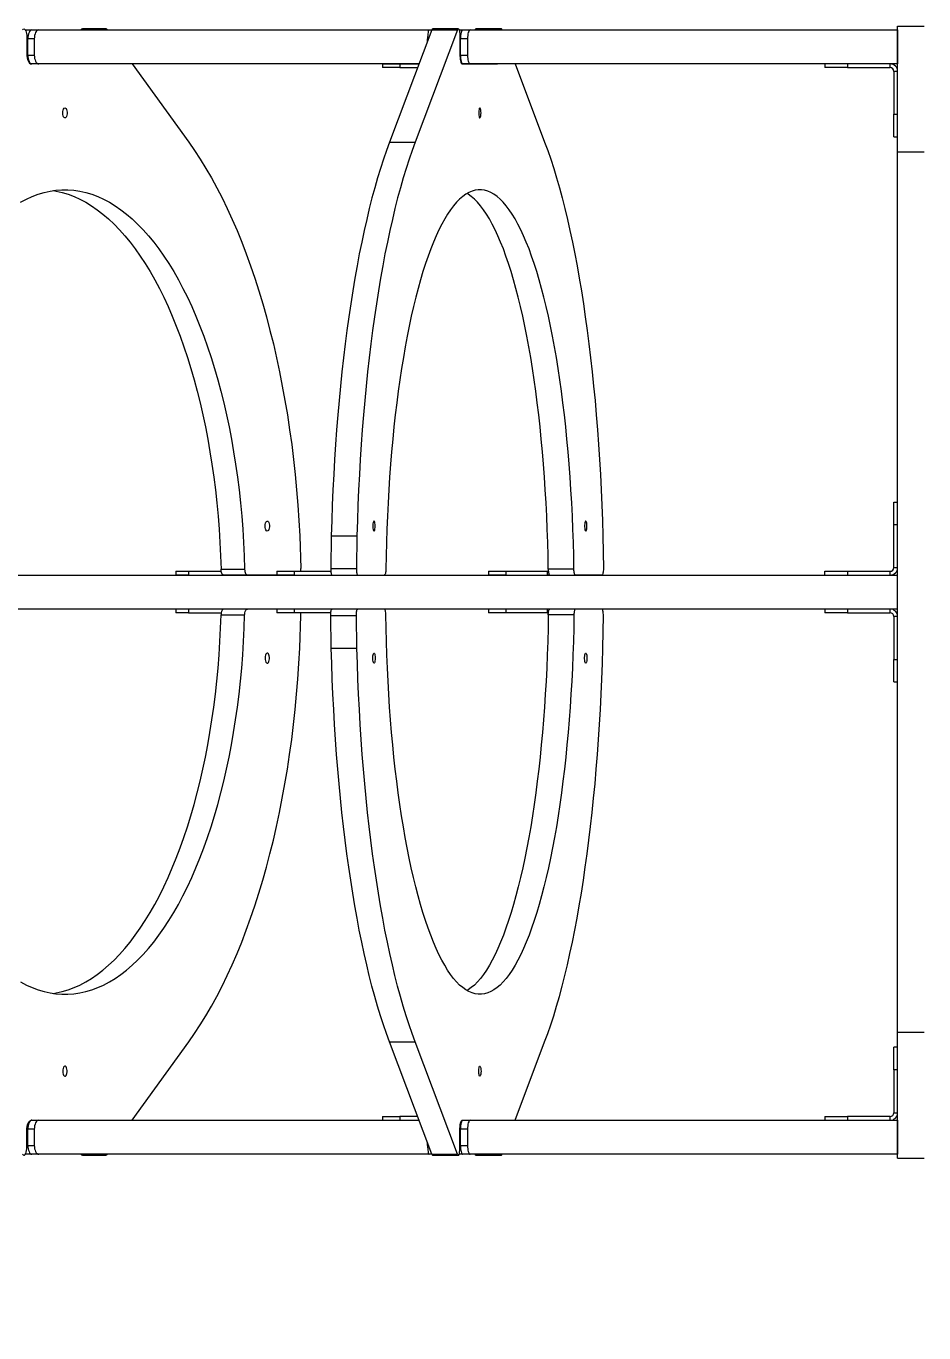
# Model space of a CAD drawing. Header units: millimetres. Extents: x -5785 to 6370, y -5702 to 4322.
# Drawn here: x -2487 to -1774, y 740 to 1779 of the extents above; entities that cross this region are included whole.
import ezdxf

# ---------------------------------------------------------------- set-up
doc = ezdxf.new("R2010")
doc.units = ezdxf.units.MM
for name, color, linetype in [('DIKOM_ОБЪЕКТ', 7, 'Continuous'), ('DIKOM_РАЗМЕР_ЗОНА', 7, 'Continuous'), ('DIKOM_РАЗМЕР_ОБЪЕКТА', 7, 'Continuous')]:
    doc.layers.add(name, color=color, linetype=linetype)
doc.styles.add('style1', font='arial.ttf', dxfattribs={"width": 0.8})
doc.dimstyles.new('1-50', dxfattribs={"dimtxt": 300, "dimasz": 200, "dimexe": 100, "dimexo": 0, "dimgap": 100, "dimtad": 1, "dimtxsty": 'style1', "dimcen": 200, "dimclrd": 7, "dimclre": 7, "dimclrt": 7, "dimadec": 1, "dimazin": 2, "dimtfac": 1, "dimtmove": 0, "dimatfit": 2, "dimfxl": 0, "dimlwd": 25, "dimlwe": 18, "dimarcsym": 0})

# ---------------------------------------------------------------- blocks, each defined once
blk = doc.blocks.new('*D10')
at = {"layer": 'Defpoints', "color": 0, "transparency": 16777216}
for p in [(3537.6, 1026.6), (-3784.6, -1373.4), (3537.6, -3958.5)]:
    blk.add_point(p, dxfattribs=at)
at = {"layer": 'DIKOM_РАЗМЕР_ОБЪЕКТА', "color": 7, "lineweight": 18, "transparency": 16777216}
for p, q in [((3537.6, 1026.6), (3537.6, -4058.5)), ((-3784.6, -1373.4), (-3784.6, -4058.5))]:
    blk.add_line(p, q, dxfattribs=at)
at = {"layer": 'DIKOM_РАЗМЕР_ОБЪЕКТА', "color": 7, "lineweight": 25, "transparency": 16777216}
blk.add_line((-3584.6, -3958.5), (3337.6, -3958.5), dxfattribs=at)
at = {"layer": 'DIKOM_РАЗМЕР_ОБЪЕКТА', "color": 7, "transparency": 16777216}
for points in [[(-3584.6, -3925.1), (-3584.6, -3991.8), (-3784.6, -3958.5)], [(3337.6, -3925.1), (3337.6, -3991.8), (3537.6, -3958.5)]]:
    blk.add_solid(points, dxfattribs=at)
at = {"layer": 'DIKOM_РАЗМЕР_ОБЪЕКТА', "color": 7, "transparency": 16777216, "insert": (54.7, -3705.2), "char_height": 300, "attachment_point": 5, "style": 'style1'}
blk.add_mtext('7300', dxfattribs=at)
blk = doc.blocks.new('*D12')
at = {"layer": 'Defpoints', "color": 0, "transparency": 16777216}
for p in [(5537.6, 1304.2), (-5784.6, -573.4), (5537.6, -5602.2)]:
    blk.add_point(p, dxfattribs=at)
at = {"layer": 'DIKOM_РАЗМЕР_ЗОНА', "color": 7, "lineweight": 18, "transparency": 16777216}
for p, q in [((5537.6, 1304.2), (5537.6, -5702.2)), ((-5784.6, -573.4), (-5784.6, -5702.2))]:
    blk.add_line(p, q, dxfattribs=at)
at = {"layer": 'DIKOM_РАЗМЕР_ЗОНА', "color": 7, "lineweight": 25, "transparency": 16777216}
blk.add_line((-5584.6, -5602.2), (5337.6, -5602.2), dxfattribs=at)
at = {"layer": 'DIKOM_РАЗМЕР_ЗОНА', "color": 7, "transparency": 16777216}
for points in [[(-5584.6, -5568.9), (-5584.6, -5635.6), (-5784.6, -5602.2)], [(5337.6, -5568.9), (5337.6, -5635.6), (5537.6, -5602.2)]]:
    blk.add_solid(points, dxfattribs=at)
at = {"layer": 'DIKOM_РАЗМЕР_ЗОНА', "color": 7, "transparency": 16777216, "insert": (-41.5, -5349), "char_height": 300, "attachment_point": 5, "style": 'style1'}
blk.add_mtext('11300', dxfattribs=at)

msp = doc.modelspace()

# ---------------------------------------------------------------- linework, layer by layer
at = {"layer": 'DIKOM_ОБЪЕКТ', "color": 7, "linetype": 'Continuous', "lineweight": 15}
for p, q in [((-1794.462, 1678.585), (-1794.462, 1778.585)), ((-1794.462, 1778.585), (-1773.462, 1778.585)), ((-2488.022, 1775.565), (-2482.925, 1775.565)), ((-2486.991, 1771.353), (-2486.991, 1756.564)), ((-2486.056, 1768.565), (-2486.991, 1768.565)), ((-2480.981, 1768.565), (-2486.056, 1768.565)), ((-2486.056, 1755.565), (-2486.056, 1768.565)), ((-2482.925, 1775.565), (-2477.407, 1775.565)), ((-2480.981, 1768.565), (-2480.981, 1755.565)), ((-2477.407, 1775.565), (-2167.101, 1775.565)), ((-2423.939, 1776.354), (-2442.722, 1776.354)), ((-2164.804, 1775.546), (-2198.592, 1686.307)), ((-2144.388, 1775.546), (-2178.175, 1686.307)), ((-2167.448, 1768.565), (-2168.243, 1768.565)), ((-2168.243, 1766.464), (-2168.243, 1768.565)), ((-2167.101, 1775.565), (-2164.798, 1775.565)), ((-2164.804, 1775.546), (-2144.388, 1775.546)), ((-2143.75, 1776.354), (-2164.167, 1776.354)), ((-2143.119, 1775.565), (-2140.433, 1775.565)), ((-2142.58, 1771.353), (-2142.58, 1756.564)), ((-2142.071, 1768.565), (-2142.58, 1768.565)), ((-2136.495, 1768.565), (-2142.071, 1768.565)), ((-2142.071, 1755.565), (-2142.071, 1768.565)), ((-2140.433, 1775.565), (-2134.369, 1775.565)), ((-2136.495, 1768.565), (-2136.495, 1755.565)), ((-2134.369, 1775.565), (-2001.022, 1775.565)), ((-2109.578, 1776.354), (-2129.995, 1776.354)), ((-2001.022, 1775.565), (-1895.496, 1775.565)), ((-1895.496, 1775.565), (-1794.462, 1775.565)), ((-1794.462, 1775.565), (-1794.462, 1768.565)), ((-1794.462, 1768.565), (-1794.462, 1755.565)), ((-2486.963, 1755.565), (-2486.056, 1755.565)), ((-2486.056, 1755.565), (-2480.981, 1755.565)), ((-2482.925, 1748.565), (-2483.453, 1748.565)), ((-2429.751, 1748.565), (-2483.414, 1748.565)), ((-2477.407, 1748.565), (-2482.925, 1748.565)), ((-2175.02, 1748.565), (-2477.407, 1748.565)), ((-2403.203, 1748.565), (-2358.167, 1686.307)), ((-2203.97, 1748.565), (-2203.97, 1745.565)), ((-2203.97, 1748.565), (-2190.183, 1748.565)), ((-2190.183, 1745.565), (-2203.97, 1745.565)), ((-2190.183, 1748.565), (-2190.183, 1745.565)), ((-2190.183, 1748.565), (-2175.02, 1748.565)), ((-2190.183, 1745.565), (-2176.156, 1745.565)), ((-2142.565, 1755.565), (-2142.071, 1755.565)), ((-2142.071, 1755.565), (-2136.495, 1755.565)), ((-2140.433, 1748.565), (-2140.728, 1748.565)), ((-2140.708, 1748.565), (-2112.62, 1748.565)), ((-2134.369, 1748.565), (-2140.433, 1748.565)), ((-2001.022, 1748.565), (-2134.369, 1748.565)), ((-2098.725, 1748.565), (-2075.153, 1686.307)), ((-1895.496, 1748.565), (-2001.022, 1748.565)), ((-1794.462, 1748.565), (-1895.496, 1748.565)), ((-1852.462, 1748.565), (-1852.462, 1745.565)), ((-1834.462, 1745.565), (-1852.462, 1745.565)), ((-1834.462, 1748.565), (-1834.462, 1745.565)), ((-1834.462, 1745.565), (-1800.462, 1745.565)), ((-1800.462, 1745.565), (-1800.462, 1748.565)), ((-1794.462, 1755.565), (-1794.462, 1748.565)), ((-1794.462, 1742.565), (-1797.462, 1742.565)), ((-1797.462, 1742.565), (-1797.462, 1708.565)), ((-1797.462, 1708.565), (-1794.462, 1708.565)), ((-1797.462, 1690.565), (-1797.462, 1708.565)), ((-2198.592, 1686.307), (-2178.175, 1686.307)), ((-1797.462, 1690.565), (-1794.462, 1690.565)), ((-1794.462, 1678.585), (-1773.462, 1678.585)), ((-1794.462, 978.585), (-1794.462, 1678.585)), ((-1797.462, 1400.085), (-1794.462, 1400.085)), ((-1797.462, 1382.085), (-1797.462, 1400.085)), ((-1797.462, 1348.085), (-1797.462, 1382.085)), ((-1794.462, 1382.085), (-1797.462, 1382.085)), ((-2269.83, 1373.231), (-2268.953, 1347.308)), ((-2244.827, 1373.231), (-2245.286, 1347.308)), ((-2244.827, 1373.231), (-2224.411, 1373.231)), ((-2224.411, 1373.231), (-2224.87, 1347.308)), ((-2028.917, 1373.231), (-2028.459, 1347.308)), ((-2639.894, 1342.085), (-2252.363, 1342.085)), ((-2368.288, 1345.085), (-2368.288, 1342.085)), ((-2368.288, 1345.085), (-2358.337, 1345.085)), ((-2358.337, 1342.085), (-2368.288, 1342.085)), ((-2358.337, 1345.085), (-2358.337, 1342.085)), ((-2358.337, 1345.085), (-2332.32, 1345.085)), ((-2358.337, 1342.085), (-2330.27, 1342.085)), ((-2332.503, 1346.799), (-2313.719, 1346.799)), ((-2311.487, 1342.085), (-2330.27, 1342.085)), ((-2288.162, 1342.085), (-2311.487, 1342.085)), ((-2288.162, 1345.085), (-2288.162, 1342.085)), ((-2288.162, 1345.085), (-2274.375, 1345.085)), ((-2274.375, 1342.085), (-2288.162, 1342.085)), ((-2274.375, 1345.085), (-2274.375, 1342.085)), ((-2274.375, 1345.085), (-2245.19, 1345.085)), ((-2274.375, 1342.085), (-2244.117, 1342.085)), ((-2252.363, 1342.085), (-2246.074, 1342.085)), ((-2246.074, 1342.085), (-2225.486, 1342.085)), ((-2245.286, 1347.308), (-2224.87, 1347.308)), ((-2244.117, 1342.085), (-2223.7, 1342.085)), ((-2225.486, 1342.085), (-2219.34, 1342.085)), ((-2223.7, 1342.085), (-2202.607, 1342.085)), ((-2219.34, 1342.085), (-1858.797, 1342.085)), ((-2119.777, 1345.085), (-2119.777, 1342.085)), ((-2119.777, 1345.085), (-2105.99, 1345.085)), ((-2105.99, 1342.085), (-2119.777, 1342.085)), ((-2105.99, 1345.085), (-2105.99, 1342.085)), ((-2105.99, 1345.085), (-2072.935, 1345.085)), ((-2105.99, 1342.085), (-2072.935, 1342.085)), ((-2072.935, 1342.085), (-2072.935, 1345.085)), ((-2071.137, 1342.085), (-2072.935, 1342.085)), ((-2051.889, 1346.799), (-2072.306, 1346.799)), ((-2071.137, 1342.085), (-2050.721, 1342.085)), ((-2029.628, 1342.085), (-2050.721, 1342.085)), ((-1858.797, 1342.085), (-1794.462, 1342.085)), ((-1852.462, 1342.085), (-1852.462, 1345.085)), ((-1852.462, 1345.085), (-1834.462, 1345.085)), ((-1834.462, 1345.085), (-1834.462, 1342.085)), ((-1834.462, 1345.085), (-1800.462, 1345.085)), ((-1800.462, 1342.085), (-1800.462, 1345.085)), ((-1797.462, 1348.085), (-1794.462, 1348.085)), ((-2252.363, 1315.085), (-2639.894, 1315.085)), ((-2368.288, 1315.085), (-2368.288, 1312.085)), ((-2358.337, 1312.085), (-2368.288, 1312.085)), ((-2358.337, 1315.085), (-2358.337, 1312.085)), ((-2358.337, 1312.085), (-2332.32, 1312.085)), ((-2332.503, 1310.371), (-2313.719, 1310.371)), ((-2288.162, 1315.085), (-2288.162, 1312.085)), ((-2274.375, 1312.085), (-2288.162, 1312.085)), ((-2274.375, 1315.085), (-2274.375, 1312.085)), ((-2245.19, 1312.085), (-2274.375, 1312.085)), ((-2269.83, 1283.939), (-2268.953, 1309.862)), ((-2246.074, 1315.085), (-2252.363, 1315.085)), ((-2225.486, 1315.085), (-2246.074, 1315.085)), ((-2245.286, 1309.862), (-2224.87, 1309.862)), ((-2244.827, 1283.939), (-2245.286, 1309.862)), ((-2219.34, 1315.085), (-2225.486, 1315.085)), ((-2224.411, 1283.939), (-2224.87, 1309.862)), ((-1858.797, 1315.085), (-2219.34, 1315.085)), ((-2119.777, 1315.085), (-2119.777, 1312.085)), ((-2105.99, 1312.085), (-2119.777, 1312.085)), ((-2105.99, 1315.085), (-2105.99, 1312.085)), ((-2072.935, 1312.085), (-2105.99, 1312.085)), ((-2072.935, 1312.085), (-2072.935, 1315.085)), ((-2051.889, 1310.371), (-2072.306, 1310.371)), ((-2028.917, 1283.939), (-2028.459, 1309.862)), ((-1794.462, 1315.085), (-1858.797, 1315.085)), ((-1852.462, 1315.085), (-1852.462, 1312.085)), ((-1834.462, 1312.085), (-1852.462, 1312.085)), ((-1834.462, 1315.085), (-1834.462, 1312.085)), ((-1834.462, 1312.085), (-1800.462, 1312.085)), ((-1800.462, 1312.085), (-1800.462, 1315.085)), ((-1794.462, 1309.085), (-1797.462, 1309.085)), ((-1797.462, 1309.085), (-1797.462, 1275.085)), ((-2244.827, 1283.939), (-2224.411, 1283.939)), ((-1797.462, 1275.085), (-1794.462, 1275.085)), ((-1797.462, 1257.085), (-1797.462, 1275.085)), ((-1797.462, 1257.085), (-1794.462, 1257.085)), ((-1794.462, 978.585), (-1773.462, 978.585)), ((-1794.462, 878.585), (-1794.462, 978.585)), ((-2403.202, 908.606), (-2358.167, 970.863)), ((-2198.592, 970.863), (-2178.175, 970.863)), ((-2164.804, 881.624), (-2198.592, 970.863)), ((-2144.388, 881.624), (-2178.175, 970.863)), ((-2098.725, 908.606), (-2075.153, 970.863)), ((-1794.462, 966.606), (-1797.462, 966.606)), ((-1797.462, 948.606), (-1797.462, 966.606)), ((-1794.462, 948.606), (-1797.462, 948.606)), ((-1797.462, 948.606), (-1797.462, 914.606)), ((-1797.462, 914.606), (-1794.462, 914.606)), ((-2483.007, 908.606), (-2483.414, 908.606)), ((-2482.97, 908.606), (-2482.925, 908.606)), ((-2482.925, 908.606), (-2477.407, 908.606)), ((-2477.407, 908.606), (-2175.02, 908.606)), ((-2203.97, 911.606), (-2203.97, 908.606)), ((-2203.97, 911.606), (-2190.183, 911.606)), ((-2176.156, 911.606), (-2190.183, 911.606)), ((-2190.183, 911.606), (-2190.183, 908.606)), ((-2140.708, 908.606), (-2140.495, 908.606)), ((-2140.475, 908.606), (-2140.433, 908.606)), ((-2140.433, 908.606), (-2134.369, 908.606)), ((-2134.369, 908.606), (-2001.022, 908.606)), ((-2001.022, 908.606), (-1895.496, 908.606)), ((-1895.496, 908.606), (-1794.462, 908.606)), ((-1852.462, 911.606), (-1852.462, 908.606)), ((-1852.462, 911.606), (-1834.462, 911.606)), ((-1834.462, 911.606), (-1834.462, 908.606)), ((-1800.462, 911.606), (-1834.462, 911.606)), ((-1800.462, 908.606), (-1800.462, 911.606)), ((-1794.462, 908.606), (-1794.462, 901.606)), ((-2486.991, 885.817), (-2486.991, 900.606)), ((-2486.056, 901.606), (-2486.963, 901.606)), ((-2480.981, 901.606), (-2486.056, 901.606)), ((-2486.056, 888.606), (-2486.056, 901.606)), ((-2480.981, 901.606), (-2480.981, 888.606)), ((-2142.58, 885.817), (-2142.58, 900.606)), ((-2142.071, 901.606), (-2142.565, 901.606)), ((-2136.495, 901.606), (-2142.071, 901.606)), ((-2142.071, 888.606), (-2142.071, 901.606)), ((-2136.495, 901.606), (-2136.495, 888.606)), ((-1794.462, 901.606), (-1794.462, 888.606)), ((-2486.991, 888.606), (-2486.056, 888.606)), ((-2486.056, 888.606), (-2480.981, 888.606)), ((-2168.243, 888.606), (-2168.243, 890.706)), ((-2168.243, 888.606), (-2167.448, 888.606)), ((-2142.58, 888.606), (-2142.071, 888.606)), ((-2142.071, 888.606), (-2136.495, 888.606)), ((-1794.462, 888.606), (-1794.462, 881.606)), ((-2482.925, 881.606), (-2488.021, 881.606)), ((-2477.407, 881.606), (-2482.925, 881.606)), ((-2167.101, 881.606), (-2477.407, 881.606)), ((-2442.722, 880.816), (-2423.939, 880.816)), ((-2164.798, 881.606), (-2167.101, 881.606)), ((-2164.804, 881.624), (-2144.388, 881.624)), ((-2164.167, 880.816), (-2143.75, 880.816)), ((-2140.433, 881.606), (-2143.119, 881.606)), ((-2134.369, 881.606), (-2140.433, 881.606)), ((-2001.022, 881.606), (-2134.369, 881.606)), ((-2129.995, 880.816), (-2109.578, 880.816)), ((-1895.496, 881.606), (-2001.022, 881.606)), ((-1794.462, 881.606), (-1895.496, 881.606)), ((-1794.462, 878.585), (-1773.462, 878.585))]:
    msp.add_line(p, q, dxfattribs=at)
at = {"layer": 'DIKOM_ОБЪЕКТ', "color": 7, "linetype": 'Continuous', "lineweight": 15, "flags": 128}
for points in [[(-2490.445, 1775.546), (-2489.904, 1776.119), (-2489.315, 1776.35), (-2488.719, 1776.223), (-2488.16, 1775.748), (-2487.677, 1774.958), (-2487.305, 1773.91), (-2487.071, 1772.679), (-2486.991, 1771.353)], [(-2482.925, 1775.565), (-2483.536, 1775.43), (-2484.123, 1775.032), (-2484.664, 1774.385), (-2485.139, 1773.515), (-2485.528, 1772.454), (-2485.817, 1771.244), (-2485.995, 1769.931), (-2486.056, 1768.565)], [(-2477.407, 1775.565), (-2478.104, 1775.43), (-2478.775, 1775.032), (-2479.393, 1774.385), (-2479.934, 1773.515), (-2480.379, 1772.454), (-2480.709, 1771.244), (-2480.913, 1769.931), (-2480.981, 1768.565)], [(-2422.72, 1775.546), (-2423.261, 1776.119), (-2423.85, 1776.35), (-2424.446, 1776.223), (-2425.005, 1775.748), (-2425.144, 1775.565)], [(-2167.101, 1775.565), (-2167.324, 1775.43), (-2167.538, 1775.032), (-2167.736, 1774.385), (-2167.908, 1773.515), (-2168.051, 1772.454), (-2168.156, 1771.244), (-2168.221, 1769.931), (-2168.243, 1768.565)], [(-2164.804, 1775.546), (-2164.521, 1776.119), (-2164.213, 1776.35), (-2164.167, 1776.354)], [(-2144.388, 1775.546), (-2144.105, 1776.119), (-2143.796, 1776.35), (-2143.484, 1776.223), (-2143.192, 1775.748), (-2142.939, 1774.958), (-2142.744, 1773.91), (-2142.622, 1772.679), (-2142.58, 1771.353)], [(-2140.433, 1775.565), (-2140.753, 1775.43), (-2141.06, 1775.032), (-2141.343, 1774.385), (-2141.591, 1773.515), (-2141.795, 1772.454), (-2141.947, 1771.244), (-2142.04, 1769.931), (-2142.071, 1768.565)], [(-2134.369, 1775.565), (-2134.784, 1775.43), (-2135.182, 1775.032), (-2135.55, 1774.385), (-2135.872, 1773.515), (-2136.137, 1772.454), (-2136.333, 1771.244), (-2136.454, 1769.931), (-2136.495, 1768.565)], [(-2108.94, 1775.546), (-2109.223, 1776.119), (-2109.532, 1776.35), (-2109.844, 1776.223), (-2110.136, 1775.748), (-2110.209, 1775.565)], [(-2486.991, 1756.564), (-2486.922, 1755.004), (-2486.719, 1753.503), (-2486.388, 1752.12), (-2485.943, 1750.908), (-2485.402, 1749.913), (-2484.783, 1749.174), (-2484.112, 1748.718), (-2483.414, 1748.565)], [(-2142.58, 1756.564), (-2142.544, 1755.004), (-2142.437, 1753.503), (-2142.264, 1752.12), (-2142.032, 1750.908), (-2141.748, 1749.913), (-2141.424, 1749.174), (-2141.073, 1748.718), (-2140.708, 1748.565)], [(-2486.056, 1755.565), (-2485.995, 1754.199), (-2485.817, 1752.886), (-2485.528, 1751.676), (-2485.139, 1750.615), (-2484.664, 1749.745), (-2484.123, 1749.098), (-2483.536, 1748.699), (-2482.925, 1748.565)], [(-2480.981, 1755.565), (-2480.913, 1754.199), (-2480.709, 1752.886), (-2480.379, 1751.676), (-2479.934, 1750.615), (-2479.393, 1749.745), (-2478.775, 1749.098), (-2478.104, 1748.699), (-2477.407, 1748.565)], [(-2142.071, 1755.565), (-2142.04, 1754.199), (-2141.947, 1752.886), (-2141.795, 1751.676), (-2141.591, 1750.615), (-2141.343, 1749.745), (-2141.06, 1749.098), (-2140.753, 1748.699), (-2140.433, 1748.565)], [(-2136.495, 1755.565), (-2136.454, 1754.199), (-2136.333, 1752.886), (-2136.137, 1751.676), (-2135.872, 1750.615), (-2135.55, 1749.745), (-2135.182, 1749.098), (-2134.784, 1748.699), (-2134.369, 1748.565)], [(-2458.371, 1709.564), (-2458.292, 1710.744), (-2458.061, 1711.818), (-2457.698, 1712.692), (-2457.236, 1713.288), (-2456.716, 1713.553), (-2456.185, 1713.464), (-2455.688, 1713.029), (-2455.271, 1712.285), (-2454.971, 1711.3), (-2454.814, 1710.161), (-2454.814, 1708.968), (-2454.971, 1707.829), (-2455.271, 1706.844), (-2455.688, 1706.1), (-2456.185, 1705.665), (-2456.716, 1705.576), (-2457.236, 1705.841), (-2457.698, 1706.437), (-2458.061, 1707.311), (-2458.292, 1708.385), (-2458.371, 1709.564)], [(-2125.728, 1709.564), (-2125.769, 1710.744), (-2125.891, 1711.818), (-2126.08, 1712.692), (-2126.322, 1713.288), (-2126.594, 1713.553), (-2126.872, 1713.464), (-2127.132, 1713.029), (-2127.35, 1712.285), (-2127.508, 1711.3), (-2127.59, 1710.161), (-2127.59, 1708.968), (-2127.508, 1707.829), (-2127.35, 1706.844), (-2127.132, 1706.1), (-2126.872, 1705.665), (-2126.594, 1705.576), (-2126.322, 1705.841), (-2126.08, 1706.437), (-2125.891, 1707.311), (-2125.769, 1708.385), (-2125.728, 1709.564)], [(-2358.167, 1686.307), (-2353.509, 1679.651), (-2348.94, 1672.693), (-2344.464, 1665.439), (-2340.085, 1657.895), (-2335.806, 1650.068), (-2331.632, 1641.963), (-2327.566, 1633.589), (-2323.612, 1624.952), (-2319.772, 1616.059), (-2316.05, 1606.919), (-2312.45, 1597.54), (-2308.974, 1587.928), (-2305.625, 1578.093), (-2302.407, 1568.043), (-2299.321, 1557.786), (-2296.372, 1547.332), (-2293.56, 1536.689), (-2290.889, 1525.866), (-2288.361, 1514.873), (-2285.978, 1503.719), (-2283.742, 1492.414), (-2281.655, 1480.968), (-2279.719, 1469.389), (-2277.935, 1457.689), (-2276.305, 1445.877), (-2274.831, 1433.964), (-2273.513, 1421.959), (-2272.353, 1409.872), (-2271.352, 1397.715), (-2270.511, 1385.498), (-2269.83, 1373.231)], [(-2198.592, 1686.307), (-2201.03, 1679.651), (-2203.421, 1672.693), (-2205.764, 1665.439), (-2208.056, 1657.895), (-2210.295, 1650.068), (-2212.48, 1641.963), (-2214.608, 1633.589), (-2216.678, 1624.952), (-2218.688, 1616.059), (-2220.636, 1606.919), (-2222.52, 1597.54), (-2224.339, 1587.928), (-2226.092, 1578.093), (-2227.777, 1568.043), (-2229.392, 1557.786), (-2230.935, 1547.332), (-2232.407, 1536.689), (-2233.805, 1525.866), (-2235.128, 1514.873), (-2236.376, 1503.719), (-2237.546, 1492.414), (-2238.638, 1480.968), (-2239.652, 1469.389), (-2240.585, 1457.689), (-2241.438, 1445.877), (-2242.21, 1433.964), (-2242.899, 1421.959), (-2243.507, 1409.872), (-2244.031, 1397.715), (-2244.471, 1385.498), (-2244.827, 1373.231)], [(-2178.175, 1686.307), (-2180.613, 1679.651), (-2183.005, 1672.693), (-2185.347, 1665.439), (-2187.639, 1657.895), (-2189.879, 1650.068), (-2192.063, 1641.963), (-2194.191, 1633.589), (-2196.261, 1624.952), (-2198.271, 1616.059), (-2200.219, 1606.919), (-2202.103, 1597.54), (-2203.923, 1587.928), (-2205.675, 1578.093), (-2207.36, 1568.043), (-2208.975, 1557.786), (-2210.519, 1547.332), (-2211.99, 1536.689), (-2213.388, 1525.866), (-2214.712, 1514.873), (-2215.959, 1503.719), (-2217.129, 1492.414), (-2218.221, 1480.968), (-2219.235, 1469.389), (-2220.169, 1457.689), (-2221.021, 1445.877), (-2221.793, 1433.964), (-2222.483, 1421.959), (-2223.09, 1409.872), (-2223.614, 1397.715), (-2224.054, 1385.498), (-2224.411, 1373.231)], [(-2075.153, 1686.307), (-2072.715, 1679.651), (-2070.324, 1672.693), (-2067.981, 1665.439), (-2065.689, 1657.895), (-2063.45, 1650.068), (-2061.265, 1641.963), (-2059.137, 1633.589), (-2057.067, 1624.952), (-2055.057, 1616.059), (-2053.109, 1606.919), (-2051.225, 1597.54), (-2049.405, 1587.928), (-2047.653, 1578.093), (-2045.968, 1568.043), (-2044.353, 1557.786), (-2042.809, 1547.332), (-2041.338, 1536.689), (-2039.94, 1525.866), (-2038.616, 1514.873), (-2037.369, 1503.719), (-2036.199, 1492.414), (-2035.107, 1480.968), (-2034.093, 1469.389), (-2033.16, 1457.689), (-2032.307, 1445.877), (-2031.535, 1433.964), (-2030.845, 1421.959), (-2030.238, 1409.872), (-2029.714, 1397.715), (-2029.274, 1385.498), (-2028.917, 1373.231)], [(-2491.913, 1638.561), (-2487.282, 1641.017), (-2482.616, 1643.127), (-2477.922, 1644.889), (-2473.205, 1646.301), (-2468.469, 1647.361), (-2463.72, 1648.069), (-2458.962, 1648.423), (-2454.203, 1648.423), (-2449.446, 1648.069), (-2444.697, 1647.361), (-2439.961, 1646.301), (-2435.243, 1644.889), (-2430.549, 1643.127), (-2425.884, 1641.017), (-2421.252, 1638.561), (-2416.66, 1635.762), (-2412.112, 1632.623), (-2407.613, 1629.147), (-2403.169, 1625.339), (-2398.783, 1621.202), (-2394.462, 1616.742), (-2390.209, 1611.962), (-2386.029, 1606.869), (-2381.928, 1601.468), (-2377.909, 1595.765), (-2373.977, 1589.766), (-2370.137, 1583.478), (-2366.392, 1576.908), (-2362.747, 1570.063), (-2359.206, 1562.951), (-2355.773, 1555.58), (-2352.451, 1547.957), (-2349.245, 1540.091), (-2346.157, 1531.991), (-2343.191, 1523.666), (-2340.351, 1515.125), (-2337.639, 1506.378), (-2335.059, 1497.433), (-2332.613, 1488.302), (-2330.305, 1478.994), (-2328.136, 1469.519), (-2326.109, 1459.889), (-2324.227, 1450.113), (-2322.491, 1440.202), (-2320.903, 1430.168), (-2319.466, 1420.021), (-2318.18, 1409.773), (-2317.048, 1399.435), (-2316.07, 1389.018), (-2315.247, 1378.535), (-2314.58, 1367.996), (-2314.071, 1357.413), (-2313.719, 1346.799)], [(-2465.974, 1647.777), (-2463.48, 1647.361), (-2458.744, 1646.301), (-2454.026, 1644.889), (-2449.332, 1643.127), (-2444.667, 1641.017), (-2440.036, 1638.561), (-2435.444, 1635.762), (-2430.896, 1632.623), (-2426.397, 1629.147), (-2421.952, 1625.339), (-2417.567, 1621.202), (-2413.245, 1616.742), (-2408.992, 1611.962), (-2404.813, 1606.869), (-2400.711, 1601.468), (-2396.693, 1595.765), (-2392.761, 1589.766), (-2388.92, 1583.478), (-2385.176, 1576.908), (-2381.531, 1570.063), (-2377.99, 1562.951), (-2374.556, 1555.58), (-2371.234, 1547.957), (-2368.028, 1540.091), (-2364.94, 1531.991), (-2361.974, 1523.666), (-2359.134, 1515.125), (-2356.422, 1506.378), (-2353.842, 1497.433), (-2351.396, 1488.302), (-2349.088, 1478.994), (-2346.919, 1469.519), (-2344.893, 1459.889), (-2343.01, 1450.113), (-2341.274, 1440.202), (-2339.687, 1430.168), (-2338.249, 1420.021), (-2336.964, 1409.773), (-2335.831, 1399.435), (-2334.853, 1389.018), (-2334.03, 1378.535), (-2333.364, 1367.996), (-2332.854, 1357.413), (-2332.503, 1346.799)], [(-2051.889, 1346.799), (-2052.073, 1357.413), (-2052.34, 1367.996), (-2052.689, 1378.535), (-2053.119, 1389.018), (-2053.631, 1399.435), (-2054.224, 1409.773), (-2054.897, 1420.021), (-2055.649, 1430.168), (-2056.48, 1440.202), (-2057.389, 1450.113), (-2058.374, 1459.889), (-2059.435, 1469.519), (-2060.57, 1478.994), (-2061.778, 1488.302), (-2063.058, 1497.433), (-2064.409, 1506.378), (-2065.828, 1515.125), (-2067.315, 1523.666), (-2068.867, 1531.991), (-2070.483, 1540.091), (-2072.161, 1547.957), (-2073.9, 1555.58), (-2075.697, 1562.951), (-2077.551, 1570.063), (-2079.458, 1576.908), (-2081.418, 1583.478), (-2083.428, 1589.766), (-2085.486, 1595.765), (-2087.59, 1601.468), (-2089.736, 1606.869), (-2091.924, 1611.962), (-2094.15, 1616.742), (-2096.412, 1621.202), (-2098.707, 1625.339), (-2101.034, 1629.147), (-2103.388, 1632.623), (-2105.769, 1635.762), (-2108.172, 1638.561), (-2110.596, 1641.017), (-2113.038, 1643.127), (-2115.495, 1644.889), (-2117.964, 1646.301), (-2120.443, 1647.361), (-2122.929, 1648.069), (-2125.418, 1648.423), (-2127.91, 1648.423), (-2130.4, 1648.069), (-2132.885, 1647.361), (-2135.364, 1646.301), (-2137.833, 1644.889), (-2140.29, 1643.127), (-2142.732, 1641.017), (-2145.156, 1638.561), (-2147.559, 1635.762), (-2149.94, 1632.623), (-2152.295, 1629.147), (-2154.621, 1625.339), (-2156.916, 1621.202), (-2159.178, 1616.742), (-2161.404, 1611.962), (-2163.592, 1606.869), (-2165.738, 1601.468), (-2167.842, 1595.765), (-2169.9, 1589.766), (-2171.91, 1583.478), (-2173.87, 1576.908), (-2175.777, 1570.063), (-2177.631, 1562.951), (-2179.428, 1555.58), (-2181.167, 1547.957), (-2182.845, 1540.091), (-2184.461, 1531.991), (-2186.013, 1523.666), (-2187.5, 1515.125), (-2188.919, 1506.378), (-2190.27, 1497.433), (-2191.55, 1488.302), (-2192.758, 1478.994), (-2193.893, 1469.519), (-2194.954, 1459.889), (-2195.939, 1450.113), (-2196.848, 1440.202), (-2197.679, 1430.168), (-2198.431, 1420.021), (-2199.104, 1409.773), (-2199.697, 1399.435), (-2200.209, 1389.018), (-2200.639, 1378.535), (-2200.988, 1367.996), (-2201.255, 1357.413), (-2201.439, 1346.799)], [(-2072.306, 1346.799), (-2072.49, 1357.413), (-2072.756, 1367.996), (-2073.105, 1378.535), (-2073.536, 1389.018), (-2074.048, 1399.435), (-2074.641, 1409.773), (-2075.314, 1420.021), (-2076.066, 1430.168), (-2076.897, 1440.202), (-2077.806, 1450.113), (-2078.791, 1459.889), (-2079.852, 1469.519), (-2080.987, 1478.994), (-2082.195, 1488.302), (-2083.475, 1497.433), (-2084.825, 1506.378), (-2086.245, 1515.125), (-2087.731, 1523.666), (-2089.284, 1531.991), (-2090.9, 1540.091), (-2092.578, 1547.957), (-2094.317, 1555.58), (-2096.114, 1562.951), (-2097.967, 1570.063), (-2099.875, 1576.908), (-2101.835, 1583.478), (-2103.845, 1589.766), (-2105.903, 1595.765), (-2108.006, 1601.468), (-2110.153, 1606.869), (-2112.341, 1611.962), (-2114.566, 1616.742), (-2116.828, 1621.202), (-2119.124, 1625.339), (-2121.45, 1629.147), (-2123.805, 1632.623), (-2126.185, 1635.762), (-2128.589, 1638.561), (-2131.013, 1641.017), (-2133.455, 1643.127), (-2135.912, 1644.889), (-2136.872, 1645.481)], [(-2297.515, 1381.085), (-2297.436, 1382.264), (-2297.205, 1383.338), (-2296.842, 1384.212), (-2296.38, 1384.808), (-2295.86, 1385.074), (-2295.329, 1384.985), (-2294.832, 1384.549), (-2294.415, 1383.806), (-2294.115, 1382.821), (-2293.958, 1381.681), (-2293.958, 1380.489), (-2294.115, 1379.349), (-2294.415, 1378.364), (-2294.832, 1377.621), (-2295.329, 1377.185), (-2295.86, 1377.096), (-2296.38, 1377.362), (-2296.842, 1377.958), (-2297.205, 1378.832), (-2297.436, 1379.906), (-2297.515, 1381.085)], [(-2209.92, 1381.085), (-2209.962, 1382.264), (-2210.083, 1383.338), (-2210.272, 1384.212), (-2210.514, 1384.808), (-2210.786, 1385.074), (-2211.065, 1384.985), (-2211.324, 1384.549), (-2211.543, 1383.806), (-2211.7, 1382.821), (-2211.782, 1381.681), (-2211.782, 1380.489), (-2211.7, 1379.349), (-2211.543, 1378.364), (-2211.324, 1377.621), (-2211.065, 1377.185), (-2210.786, 1377.096), (-2210.514, 1377.362), (-2210.272, 1377.958), (-2210.083, 1378.832), (-2209.962, 1379.906), (-2209.92, 1381.085)], [(-2041.536, 1381.085), (-2041.577, 1382.264), (-2041.698, 1383.338), (-2041.888, 1384.212), (-2042.13, 1384.808), (-2042.402, 1385.074), (-2042.68, 1384.985), (-2042.94, 1384.549), (-2043.158, 1383.806), (-2043.315, 1382.821), (-2043.398, 1381.681), (-2043.398, 1380.489), (-2043.315, 1379.349), (-2043.158, 1378.364), (-2042.94, 1377.621), (-2042.68, 1377.185), (-2042.402, 1377.096), (-2042.13, 1377.362), (-2041.888, 1377.958), (-2041.698, 1378.832), (-2041.577, 1379.906), (-2041.536, 1381.085)], [(-2330.27, 1342.085), (-2330.691, 1342.174), (-2331.096, 1342.439), (-2331.472, 1342.869), (-2331.805, 1343.45), (-2332.084, 1344.16), (-2332.297, 1344.975), (-2332.439, 1345.865), (-2332.503, 1346.799)], [(-2313.719, 1346.799), (-2313.655, 1345.865), (-2313.514, 1344.975), (-2313.3, 1344.16), (-2313.022, 1343.45), (-2312.689, 1342.869), (-2312.313, 1342.439), (-2311.908, 1342.174), (-2311.487, 1342.085)], [(-2245.286, 1347.308), (-2245.273, 1346.302), (-2245.213, 1345.327), (-2245.108, 1344.424), (-2244.963, 1343.629), (-2244.784, 1342.975), (-2244.577, 1342.487), (-2244.352, 1342.187), (-2244.117, 1342.085)], [(-2224.87, 1347.308), (-2224.856, 1346.302), (-2224.796, 1345.327), (-2224.691, 1344.424), (-2224.546, 1343.629), (-2224.367, 1342.975), (-2224.16, 1342.487), (-2223.935, 1342.187), (-2223.7, 1342.085)], [(-2201.439, 1346.799), (-2201.472, 1345.865), (-2201.546, 1344.975), (-2201.658, 1344.16), (-2201.804, 1343.45), (-2201.978, 1342.869), (-2202.175, 1342.439), (-2202.387, 1342.174), (-2202.607, 1342.085)], [(-2072.935, 1345.085), (-2072.366, 1345.143), (-2072.219, 1345.177)], [(-2072.935, 1342.085), (-2071.797, 1342.2), (-2071.461, 1342.28)], [(-2072.306, 1346.799), (-2072.272, 1345.865), (-2072.198, 1344.975), (-2072.087, 1344.16), (-2071.941, 1343.45), (-2071.767, 1342.869), (-2071.57, 1342.439), (-2071.358, 1342.174), (-2071.137, 1342.085)], [(-2050.721, 1342.085), (-2050.941, 1342.174), (-2051.153, 1342.439), (-2051.35, 1342.869), (-2051.524, 1343.45), (-2051.67, 1344.16), (-2051.782, 1344.975), (-2051.856, 1345.865), (-2051.889, 1346.799)], [(-2028.459, 1347.308), (-2028.472, 1346.302), (-2028.532, 1345.327), (-2028.637, 1344.424), (-2028.782, 1343.629), (-2028.961, 1342.975), (-2029.168, 1342.487), (-2029.393, 1342.187), (-2029.628, 1342.085)], [(-2491.913, 1018.609), (-2487.282, 1016.153), (-2482.616, 1014.043), (-2477.922, 1012.281), (-2473.205, 1010.869), (-2468.469, 1009.809), (-2463.72, 1009.101), (-2458.962, 1008.747), (-2454.203, 1008.747), (-2449.446, 1009.101), (-2444.697, 1009.809), (-2439.961, 1010.869), (-2435.243, 1012.281), (-2430.549, 1014.043), (-2425.884, 1016.153), (-2421.252, 1018.609), (-2416.66, 1021.408), (-2412.112, 1024.547), (-2407.613, 1028.023), (-2403.169, 1031.831), (-2398.783, 1035.968), (-2394.462, 1040.428), (-2390.209, 1045.208), (-2386.029, 1050.301), (-2381.928, 1055.702), (-2377.909, 1061.405), (-2373.977, 1067.404), (-2370.137, 1073.692), (-2366.392, 1080.262), (-2362.747, 1087.107), (-2359.206, 1094.219), (-2355.773, 1101.59), (-2352.451, 1109.213), (-2349.245, 1117.079), (-2346.157, 1125.179), (-2343.191, 1133.504), (-2340.351, 1142.045), (-2337.639, 1150.792), (-2335.059, 1159.737), (-2332.613, 1168.868), (-2330.305, 1178.176), (-2328.136, 1187.651), (-2326.109, 1197.281), (-2324.227, 1207.057), (-2322.491, 1216.968), (-2320.903, 1227.002), (-2319.466, 1237.149), (-2318.18, 1247.397), (-2317.048, 1257.735), (-2316.07, 1268.152), (-2315.247, 1278.635), (-2314.58, 1289.174), (-2314.071, 1299.757), (-2313.719, 1310.371)], [(-2465.974, 1009.393), (-2463.48, 1009.809), (-2458.744, 1010.869), (-2454.026, 1012.281), (-2449.332, 1014.043), (-2444.667, 1016.153), (-2440.036, 1018.609), (-2435.444, 1021.408), (-2430.896, 1024.547), (-2426.397, 1028.023), (-2421.952, 1031.831), (-2417.567, 1035.968), (-2413.245, 1040.428), (-2408.992, 1045.208), (-2404.813, 1050.301), (-2400.711, 1055.702), (-2396.693, 1061.405), (-2392.761, 1067.404), (-2388.92, 1073.692), (-2385.176, 1080.262), (-2381.531, 1087.107), (-2377.99, 1094.219), (-2374.556, 1101.59), (-2371.234, 1109.213), (-2368.028, 1117.079), (-2364.94, 1125.179), (-2361.974, 1133.504), (-2359.134, 1142.045), (-2356.422, 1150.792), (-2353.842, 1159.737), (-2351.396, 1168.868), (-2349.088, 1178.176), (-2346.919, 1187.651), (-2344.893, 1197.281), (-2343.01, 1207.057), (-2341.274, 1216.968), (-2339.687, 1227.002), (-2338.249, 1237.149), (-2336.964, 1247.397), (-2335.831, 1257.735), (-2334.853, 1268.152), (-2334.03, 1278.635), (-2333.364, 1289.174), (-2332.854, 1299.757), (-2332.503, 1310.371)], [(-2330.27, 1315.085), (-2330.691, 1314.996), (-2331.096, 1314.731), (-2331.472, 1314.301), (-2331.805, 1313.72), (-2332.084, 1313.01), (-2332.297, 1312.195), (-2332.439, 1311.305), (-2332.503, 1310.371)], [(-2313.719, 1310.371), (-2313.655, 1311.305), (-2313.514, 1312.195), (-2313.3, 1313.01), (-2313.022, 1313.72), (-2312.689, 1314.301), (-2312.313, 1314.731), (-2311.908, 1314.996), (-2311.487, 1315.085)], [(-2245.286, 1309.862), (-2245.273, 1310.868), (-2245.213, 1311.843), (-2245.108, 1312.746), (-2244.963, 1313.541), (-2244.784, 1314.195), (-2244.577, 1314.683), (-2244.352, 1314.983), (-2244.117, 1315.085)], [(-2224.87, 1309.862), (-2224.856, 1310.868), (-2224.796, 1311.843), (-2224.691, 1312.746), (-2224.546, 1313.541), (-2224.367, 1314.195), (-2224.16, 1314.683), (-2223.935, 1314.983), (-2223.7, 1315.085)], [(-2201.439, 1310.371), (-2201.472, 1311.305), (-2201.546, 1312.195), (-2201.658, 1313.01), (-2201.804, 1313.72), (-2201.978, 1314.301), (-2202.175, 1314.731), (-2202.387, 1314.996), (-2202.607, 1315.085)], [(-2051.889, 1310.371), (-2052.073, 1299.757), (-2052.34, 1289.174), (-2052.689, 1278.635), (-2053.119, 1268.152), (-2053.631, 1257.735), (-2054.224, 1247.397), (-2054.897, 1237.149), (-2055.649, 1227.002), (-2056.48, 1216.968), (-2057.389, 1207.057), (-2058.374, 1197.281), (-2059.435, 1187.651), (-2060.57, 1178.176), (-2061.778, 1168.868), (-2063.058, 1159.737), (-2064.409, 1150.792), (-2065.828, 1142.045), (-2067.315, 1133.504), (-2068.867, 1125.179), (-2070.483, 1117.079), (-2072.161, 1109.213), (-2073.9, 1101.59), (-2075.697, 1094.219), (-2077.551, 1087.107), (-2079.458, 1080.262), (-2081.418, 1073.692), (-2083.428, 1067.404), (-2085.486, 1061.405), (-2087.59, 1055.702), (-2089.736, 1050.301), (-2091.924, 1045.208), (-2094.15, 1040.428), (-2096.412, 1035.968), (-2098.707, 1031.831), (-2101.034, 1028.023), (-2103.388, 1024.547), (-2105.769, 1021.408), (-2108.172, 1018.609), (-2110.596, 1016.153), (-2113.038, 1014.043), (-2115.495, 1012.281), (-2117.964, 1010.869), (-2120.443, 1009.809), (-2122.929, 1009.101), (-2125.418, 1008.747), (-2127.91, 1008.747), (-2130.4, 1009.101), (-2132.885, 1009.809), (-2135.364, 1010.869), (-2137.833, 1012.281), (-2140.29, 1014.043), (-2142.732, 1016.153), (-2145.156, 1018.609), (-2147.559, 1021.408), (-2149.94, 1024.547), (-2152.295, 1028.023), (-2154.621, 1031.831), (-2156.916, 1035.968), (-2159.178, 1040.428), (-2161.404, 1045.208), (-2163.592, 1050.301), (-2165.738, 1055.702), (-2167.842, 1061.405), (-2169.9, 1067.404), (-2171.91, 1073.692), (-2173.87, 1080.262), (-2175.777, 1087.107), (-2177.631, 1094.219), (-2179.428, 1101.59), (-2181.167, 1109.213), (-2182.845, 1117.079), (-2184.461, 1125.179), (-2186.013, 1133.504), (-2187.5, 1142.045), (-2188.919, 1150.792), (-2190.27, 1159.737), (-2191.55, 1168.868), (-2192.758, 1178.176), (-2193.893, 1187.651), (-2194.954, 1197.281), (-2195.939, 1207.057), (-2196.848, 1216.968), (-2197.679, 1227.002), (-2198.431, 1237.149), (-2199.104, 1247.397), (-2199.697, 1257.735), (-2200.209, 1268.152), (-2200.639, 1278.635), (-2200.988, 1289.174), (-2201.255, 1299.757), (-2201.439, 1310.371)], [(-2072.306, 1310.371), (-2072.49, 1299.757), (-2072.756, 1289.174), (-2073.105, 1278.635), (-2073.536, 1268.152), (-2074.048, 1257.735), (-2074.641, 1247.397), (-2075.314, 1237.149), (-2076.066, 1227.002), (-2076.897, 1216.968), (-2077.806, 1207.057), (-2078.791, 1197.281), (-2079.852, 1187.651), (-2080.987, 1178.176), (-2082.195, 1168.868), (-2083.475, 1159.737), (-2084.825, 1150.792), (-2086.245, 1142.045), (-2087.731, 1133.504), (-2089.284, 1125.179), (-2090.9, 1117.079), (-2092.578, 1109.213), (-2094.317, 1101.59), (-2096.114, 1094.219), (-2097.967, 1087.107), (-2099.875, 1080.262), (-2101.835, 1073.692), (-2103.845, 1067.404), (-2105.903, 1061.405), (-2108.006, 1055.702), (-2110.153, 1050.301), (-2112.341, 1045.208), (-2114.566, 1040.428), (-2116.828, 1035.968), (-2119.124, 1031.831), (-2121.45, 1028.023), (-2123.805, 1024.547), (-2126.185, 1021.408), (-2128.589, 1018.609), (-2131.013, 1016.153), (-2133.455, 1014.043), (-2135.912, 1012.281), (-2136.872, 1011.689)], [(-2071.461, 1314.89), (-2071.797, 1314.97), (-2072.935, 1315.085)], [(-2072.219, 1311.993), (-2072.366, 1312.027), (-2072.935, 1312.085)], [(-2072.306, 1310.371), (-2072.272, 1311.305), (-2072.198, 1312.195), (-2072.087, 1313.01), (-2071.941, 1313.72), (-2071.767, 1314.301), (-2071.57, 1314.731), (-2071.358, 1314.996), (-2071.137, 1315.085)], [(-2050.721, 1315.085), (-2050.941, 1314.996), (-2051.153, 1314.731), (-2051.35, 1314.301), (-2051.524, 1313.72), (-2051.67, 1313.01), (-2051.782, 1312.195), (-2051.856, 1311.305), (-2051.889, 1310.371)], [(-2028.459, 1309.862), (-2028.472, 1310.868), (-2028.532, 1311.843), (-2028.637, 1312.746), (-2028.782, 1313.541), (-2028.961, 1314.195), (-2029.168, 1314.683), (-2029.393, 1314.983), (-2029.628, 1315.085)], [(-2358.167, 970.863), (-2353.509, 977.519), (-2348.94, 984.477), (-2344.464, 991.731), (-2340.085, 999.275), (-2335.806, 1007.102), (-2331.632, 1015.207), (-2327.566, 1023.581), (-2323.612, 1032.218), (-2319.772, 1041.111), (-2316.05, 1050.251), (-2312.45, 1059.631), (-2308.974, 1069.242), (-2305.625, 1079.077), (-2302.407, 1089.127), (-2299.321, 1099.384), (-2296.372, 1109.838), (-2293.56, 1120.481), (-2290.889, 1131.304), (-2288.361, 1142.297), (-2285.978, 1153.451), (-2283.742, 1164.756), (-2281.655, 1176.202), (-2279.719, 1187.781), (-2277.935, 1199.481), (-2276.305, 1211.293), (-2274.831, 1223.206), (-2273.513, 1235.211), (-2272.353, 1247.298), (-2271.352, 1259.455), (-2270.511, 1271.672), (-2269.83, 1283.939)], [(-2297.515, 1276.085), (-2297.436, 1274.906), (-2297.205, 1273.832), (-2296.842, 1272.958), (-2296.38, 1272.362), (-2295.86, 1272.096), (-2295.329, 1272.185), (-2294.832, 1272.621), (-2294.415, 1273.364), (-2294.115, 1274.349), (-2293.958, 1275.489), (-2293.958, 1276.681), (-2294.115, 1277.821), (-2294.415, 1278.806), (-2294.832, 1279.549), (-2295.329, 1279.985), (-2295.86, 1280.074), (-2296.38, 1279.808), (-2296.842, 1279.212), (-2297.205, 1278.338), (-2297.436, 1277.264), (-2297.515, 1276.085)], [(-2198.592, 970.863), (-2201.03, 977.519), (-2203.421, 984.477), (-2205.764, 991.731), (-2208.056, 999.275), (-2210.295, 1007.102), (-2212.48, 1015.207), (-2214.608, 1023.581), (-2216.678, 1032.218), (-2218.688, 1041.111), (-2220.636, 1050.251), (-2222.52, 1059.631), (-2224.339, 1069.242), (-2226.092, 1079.077), (-2227.777, 1089.127), (-2229.392, 1099.384), (-2230.935, 1109.838), (-2232.407, 1120.481), (-2233.805, 1131.304), (-2235.128, 1142.297), (-2236.376, 1153.451), (-2237.546, 1164.756), (-2238.638, 1176.202), (-2239.652, 1187.781), (-2240.585, 1199.481), (-2241.438, 1211.293), (-2242.21, 1223.206), (-2242.899, 1235.211), (-2243.507, 1247.298), (-2244.031, 1259.455), (-2244.471, 1271.672), (-2244.827, 1283.939)], [(-2178.175, 970.863), (-2180.613, 977.519), (-2183.005, 984.477), (-2185.347, 991.731), (-2187.639, 999.275), (-2189.879, 1007.102), (-2192.063, 1015.207), (-2194.191, 1023.581), (-2196.261, 1032.218), (-2198.271, 1041.111), (-2200.219, 1050.251), (-2202.103, 1059.631), (-2203.923, 1069.242), (-2205.675, 1079.077), (-2207.36, 1089.127), (-2208.975, 1099.384), (-2210.519, 1109.838), (-2211.99, 1120.481), (-2213.388, 1131.304), (-2214.712, 1142.297), (-2215.959, 1153.451), (-2217.129, 1164.756), (-2218.221, 1176.202), (-2219.235, 1187.781), (-2220.169, 1199.481), (-2221.021, 1211.293), (-2221.793, 1223.206), (-2222.483, 1235.211), (-2223.09, 1247.298), (-2223.614, 1259.455), (-2224.054, 1271.672), (-2224.411, 1283.939)], [(-2209.92, 1276.085), (-2209.962, 1274.906), (-2210.083, 1273.832), (-2210.272, 1272.958), (-2210.514, 1272.362), (-2210.786, 1272.096), (-2211.065, 1272.185), (-2211.324, 1272.621), (-2211.543, 1273.364), (-2211.7, 1274.349), (-2211.782, 1275.489), (-2211.782, 1276.681), (-2211.7, 1277.821), (-2211.543, 1278.806), (-2211.324, 1279.549), (-2211.065, 1279.985), (-2210.786, 1280.074), (-2210.514, 1279.808), (-2210.272, 1279.212), (-2210.083, 1278.338), (-2209.962, 1277.264), (-2209.92, 1276.085)], [(-2075.153, 970.863), (-2072.715, 977.519), (-2070.324, 984.477), (-2067.981, 991.731), (-2065.689, 999.275), (-2063.45, 1007.102), (-2061.265, 1015.207), (-2059.137, 1023.581), (-2057.067, 1032.218), (-2055.057, 1041.111), (-2053.109, 1050.251), (-2051.225, 1059.631), (-2049.405, 1069.242), (-2047.653, 1079.077), (-2045.968, 1089.127), (-2044.353, 1099.384), (-2042.809, 1109.838), (-2041.338, 1120.481), (-2039.94, 1131.304), (-2038.616, 1142.297), (-2037.369, 1153.451), (-2036.199, 1164.756), (-2035.107, 1176.202), (-2034.093, 1187.781), (-2033.16, 1199.481), (-2032.307, 1211.293), (-2031.535, 1223.206), (-2030.845, 1235.211), (-2030.238, 1247.298), (-2029.714, 1259.455), (-2029.274, 1271.672), (-2028.917, 1283.939)], [(-2041.536, 1276.085), (-2041.577, 1274.906), (-2041.698, 1273.832), (-2041.888, 1272.958), (-2042.13, 1272.362), (-2042.402, 1272.096), (-2042.68, 1272.185), (-2042.94, 1272.621), (-2043.158, 1273.364), (-2043.315, 1274.349), (-2043.398, 1275.489), (-2043.398, 1276.681), (-2043.315, 1277.821), (-2043.158, 1278.806), (-2042.94, 1279.549), (-2042.68, 1279.985), (-2042.402, 1280.074), (-2042.13, 1279.808), (-2041.888, 1279.212), (-2041.698, 1278.338), (-2041.577, 1277.264), (-2041.536, 1276.085)], [(-2458.371, 947.606), (-2458.292, 946.426), (-2458.061, 945.352), (-2457.698, 944.478), (-2457.236, 943.882), (-2456.716, 943.617), (-2456.185, 943.706), (-2455.688, 944.141), (-2455.271, 944.885), (-2454.971, 945.87), (-2454.814, 947.009), (-2454.814, 948.202), (-2454.971, 949.341), (-2455.271, 950.326), (-2455.688, 951.07), (-2456.185, 951.505), (-2456.716, 951.594), (-2457.236, 951.329), (-2457.698, 950.733), (-2458.061, 949.859), (-2458.292, 948.785), (-2458.371, 947.606)], [(-2125.728, 947.606), (-2125.769, 946.426), (-2125.891, 945.352), (-2126.08, 944.478), (-2126.322, 943.882), (-2126.594, 943.617), (-2126.872, 943.706), (-2127.132, 944.141), (-2127.35, 944.885), (-2127.508, 945.87), (-2127.59, 947.009), (-2127.59, 948.202), (-2127.508, 949.341), (-2127.35, 950.326), (-2127.132, 951.07), (-2126.872, 951.505), (-2126.594, 951.594), (-2126.322, 951.329), (-2126.08, 950.733), (-2125.891, 949.859), (-2125.769, 948.785), (-2125.728, 947.606)], [(-2486.991, 900.606), (-2486.922, 902.166), (-2486.719, 903.667), (-2486.388, 905.05), (-2485.943, 906.262), (-2485.402, 907.257), (-2484.783, 907.997), (-2484.112, 908.452), (-2483.414, 908.606)], [(-2482.925, 908.606), (-2483.536, 908.471), (-2484.123, 908.073), (-2484.664, 907.426), (-2485.139, 906.556), (-2485.528, 905.495), (-2485.817, 904.285), (-2485.995, 902.972), (-2486.056, 901.606)], [(-2477.407, 908.606), (-2478.104, 908.471), (-2478.775, 908.073), (-2479.393, 907.426), (-2479.934, 906.556), (-2480.379, 905.495), (-2480.709, 904.285), (-2480.913, 902.972), (-2480.981, 901.606)], [(-2142.58, 900.606), (-2142.544, 902.166), (-2142.437, 903.667), (-2142.264, 905.05), (-2142.032, 906.262), (-2141.748, 907.257), (-2141.424, 907.997), (-2141.073, 908.452), (-2140.708, 908.606)], [(-2140.433, 908.606), (-2140.753, 908.471), (-2141.06, 908.073), (-2141.343, 907.426), (-2141.591, 906.556), (-2141.795, 905.495), (-2141.947, 904.285), (-2142.04, 902.972), (-2142.071, 901.606)], [(-2134.369, 908.606), (-2134.784, 908.471), (-2135.182, 908.073), (-2135.55, 907.426), (-2135.872, 906.556), (-2136.137, 905.495), (-2136.333, 904.285), (-2136.454, 902.972), (-2136.495, 901.606)], [(-2490.445, 881.624), (-2489.904, 881.051), (-2489.315, 880.82), (-2488.719, 880.947), (-2488.16, 881.422), (-2487.677, 882.212), (-2487.305, 883.26), (-2487.071, 884.491), (-2486.991, 885.817)], [(-2486.056, 888.606), (-2485.995, 887.24), (-2485.817, 885.927), (-2485.528, 884.717), (-2485.139, 883.656), (-2484.664, 882.786), (-2484.123, 882.139), (-2483.536, 881.74), (-2482.925, 881.606)], [(-2480.981, 888.606), (-2480.913, 887.24), (-2480.709, 885.927), (-2480.379, 884.717), (-2479.934, 883.656), (-2479.393, 882.786), (-2478.775, 882.139), (-2478.104, 881.74), (-2477.407, 881.606)], [(-2168.243, 888.606), (-2168.221, 887.24), (-2168.156, 885.927), (-2168.051, 884.717), (-2167.908, 883.656), (-2167.736, 882.786), (-2167.538, 882.139), (-2167.324, 881.74), (-2167.101, 881.606)], [(-2144.388, 881.624), (-2144.105, 881.051), (-2143.796, 880.82), (-2143.484, 880.947), (-2143.192, 881.422), (-2142.939, 882.212), (-2142.744, 883.26), (-2142.622, 884.491), (-2142.58, 885.817)], [(-2142.071, 888.606), (-2142.04, 887.24), (-2141.947, 885.927), (-2141.795, 884.717), (-2141.591, 883.656), (-2141.343, 882.786), (-2141.06, 882.139), (-2140.753, 881.74), (-2140.433, 881.606)], [(-2136.495, 888.606), (-2136.454, 887.24), (-2136.333, 885.927), (-2136.137, 884.717), (-2135.872, 883.656), (-2135.55, 882.786), (-2135.182, 882.139), (-2134.784, 881.74), (-2134.369, 881.606)], [(-2422.72, 881.624), (-2423.261, 881.051), (-2423.85, 880.82), (-2424.446, 880.947), (-2425.005, 881.422), (-2425.144, 881.606)], [(-2164.804, 881.624), (-2164.521, 881.051), (-2164.213, 880.82), (-2164.167, 880.816)], [(-2108.94, 881.624), (-2109.223, 881.051), (-2109.532, 880.82), (-2109.844, 880.947), (-2110.136, 881.422), (-2110.209, 881.606)]]:
    msp.add_lwpolyline(points, dxfattribs=at)
at = {"layer": 'DIKOM_ОБЪЕКТ', "color": 7, "linetype": 'Continuous', "lineweight": 15}
for centre, radius, start, end in [((-2442.509, 1774.713), 1.654, 97.38276, 149.013645), ((-2129.514, 1775.322), 1.138, 114.998461, 167.67981), ((-1800.462, 1742.565), 6, 0, 90), ((-1800.462, 1742.565), 3, 0, 90), ((-2279.442, 1347.059), 10.492, 349.155527, 1.360162), ((-1800.462, 1348.085), 3, 270, 0), ((-1800.462, 1348.085), 6, 270, 0), ((-2279.442, 1310.111), 10.492, 358.639937, 10.844311), ((-1800.462, 1309.085), 6, 0, 90), ((-1800.462, 1309.085), 3, 0, 90), ((-1800.462, 914.606), 3, 270, 0), ((-1800.462, 914.606), 6, 270, 0), ((-2442.509, 882.458), 1.655, 210.96691, 262.606363), ((-2129.514, 881.848), 1.138, 192.264263, 245.013146)]:
    msp.add_arc(centre, radius, start, end, dxfattribs=at)

# ---------------------------------------------------------------- dimensions: what is measured, and where the dimension line sits
at = {"layer": 'DIKOM_РАЗМЕР_ЗОНА'}
dim = msp.add_linear_dim(base=(5537.647, -5602.229), p1=(-5784.57, -573.415), p2=(5537.647, 1304.242), text='11300', dimstyle='1-50', dxfattribs=at)
dim.commit()
dim.dimension.update_dxf_attribs({"geometry": '*D12', "text_midpoint": (-41.466, -5602.229), "dimtype": 160})
at = {"layer": 'DIKOM_РАЗМЕР_ОБЪЕКТА'}
dim = msp.add_linear_dim(base=(3537.647, -3958.466), p1=(-3784.57, -1373.415), p2=(3537.647, 1026.585), text='7300', dimstyle='1-50', dxfattribs=at)
dim.commit()
dim.dimension.update_dxf_attribs({"geometry": '*D10', "text_midpoint": (54.693, -3958.466), "dimtype": 160})

doc.saveas('drawing.dxf')
